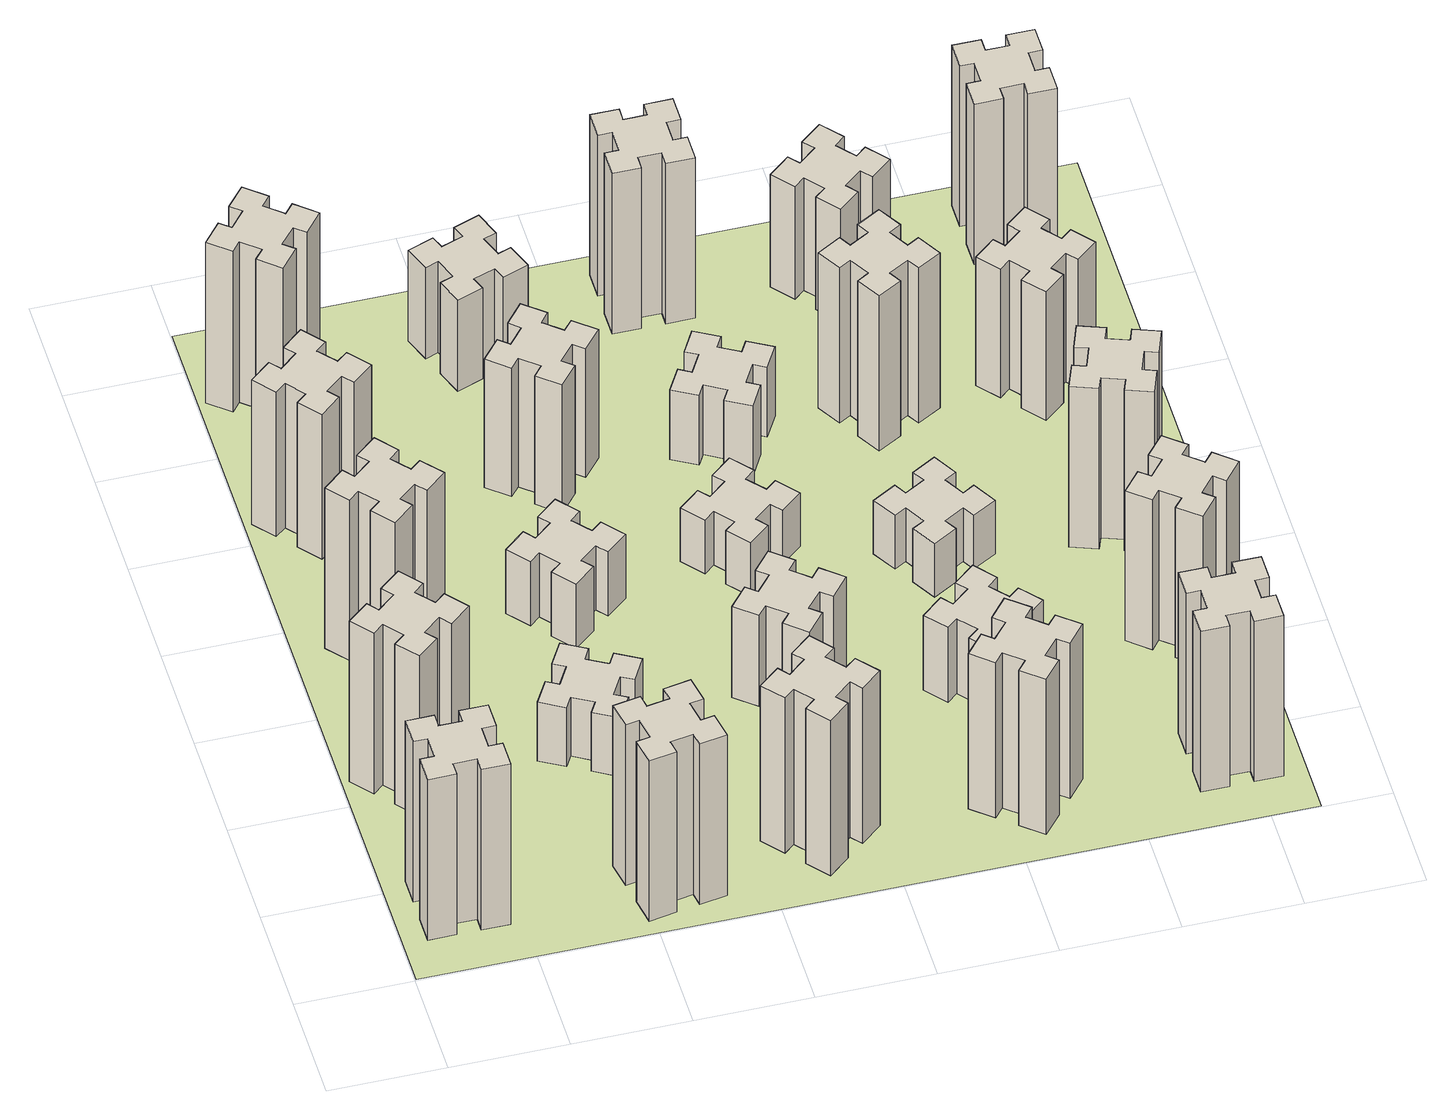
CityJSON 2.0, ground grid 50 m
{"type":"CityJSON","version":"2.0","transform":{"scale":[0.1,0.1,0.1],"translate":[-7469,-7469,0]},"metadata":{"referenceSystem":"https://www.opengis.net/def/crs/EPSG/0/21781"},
"CityObjects":{
"building1":{"type":"Building","attributes":{"class":"1000","function":"1000","usage":"1000","yearOfConstruction":2016,"roofType":"1000","measuredHeight":90,"storeysAboveGround":30,"storeysBelowGround":0},"geometry":[{"type":"Solid","lod":"1","boundaries":[[[[0,1,2,3,4,5,6,7,8,9,10,11,12,13,14,15,16,17,18,19]],[[17,16,20,21]],[[16,15,22,20]],[[15,14,23,22]],[[14,13,24,23]],[[13,12,25,24]],[[12,11,26,25]],[[11,10,27,26]],[[10,9,28,27]],[[9,8,29,28]],[[8,7,30,29]],[[7,6,31,30]],[[6,5,32,31]],[[5,4,33,32]],[[4,3,34,33]],[[3,2,35,34]],[[2,1,36,35]],[[1,0,37,36]],[[0,19,38,37]],[[19,18,39,38]],[[18,17,21,39]],[[24,25,26,27,28,29,30,31,32,33,34,35,36,37,38,39,21,20,22,23]]]]}]},
"building2":{"type":"Building","attributes":{"class":"1000","function":"1000","usage":"1000","yearOfConstruction":2016,"roofType":"1000","measuredHeight":90,"storeysAboveGround":30,"storeysBelowGround":0},"geometry":[{"type":"Solid","lod":"1","boundaries":[[[[40,41,42,43,44,45,46,47,48,49,50,51,52,53,54,55,56,57,58,59]],[[57,56,60,61]],[[56,55,62,60]],[[55,54,63,62]],[[54,53,64,63]],[[53,52,65,64]],[[52,51,66,65]],[[51,50,67,66]],[[50,49,68,67]],[[49,48,69,68]],[[48,47,70,69]],[[47,46,71,70]],[[46,45,72,71]],[[45,44,73,72]],[[44,43,74,73]],[[43,42,75,74]],[[42,41,76,75]],[[41,40,77,76]],[[40,59,78,77]],[[59,58,79,78]],[[58,57,61,79]],[[64,65,66,67,68,69,70,71,72,73,74,75,76,77,78,79,61,60,62,63]]]]}]},
"building3":{"type":"Building","attributes":{"class":"1000","function":"1000","usage":"1000","yearOfConstruction":2016,"roofType":"1000","measuredHeight":90,"storeysAboveGround":30,"storeysBelowGround":0},"geometry":[{"type":"Solid","lod":"1","boundaries":[[[[80,81,82,83,84,85,86,87,88,89,90,91,92,93,94,95,96,97,98,99]],[[97,96,100,101]],[[96,95,102,100]],[[95,94,103,102]],[[94,93,104,103]],[[93,92,105,104]],[[92,91,106,105]],[[91,90,107,106]],[[90,89,108,107]],[[89,88,109,108]],[[88,87,110,109]],[[87,86,111,110]],[[86,85,112,111]],[[85,84,113,112]],[[84,83,114,113]],[[83,82,115,114]],[[82,81,116,115]],[[81,80,117,116]],[[80,99,118,117]],[[99,98,119,118]],[[98,97,101,119]],[[104,105,106,107,108,109,110,111,112,113,114,115,116,117,118,119,101,100,102,103]]]]}]},
"building4":{"type":"Building","attributes":{"class":"1000","function":"1000","usage":"1000","yearOfConstruction":2016,"roofType":"1000","measuredHeight":81,"storeysAboveGround":30,"storeysBelowGround":0},"geometry":[{"type":"Solid","lod":"1","boundaries":[[[[120,121,122,123,124,125,126,127,128,129,130,131,132,133,134,135,136,137,138,139]],[[137,136,140,141]],[[136,135,142,140]],[[135,134,143,142]],[[134,133,144,143]],[[133,132,145,144]],[[132,131,146,145]],[[131,130,147,146]],[[130,129,148,147]],[[129,128,149,148]],[[128,127,150,149]],[[127,126,151,150]],[[126,125,152,151]],[[125,124,153,152]],[[124,123,154,153]],[[123,122,155,154]],[[122,121,156,155]],[[121,120,157,156]],[[120,139,158,157]],[[139,138,159,158]],[[138,137,141,159]],[[144,145,146,147,148,149,150,151,152,153,154,155,156,157,158,159,141,140,142,143]]]]}]},
"building5":{"type":"Building","attributes":{"class":"1000","function":"1000","usage":"1000","yearOfConstruction":2016,"roofType":"1000","measuredHeight":90,"storeysAboveGround":30,"storeysBelowGround":0},"geometry":[{"type":"Solid","lod":"1","boundaries":[[[[160,161,162,163,164,165,166,167,168,169,170,171,172,173,174,175,176,177,178,179]],[[177,176,180,181]],[[176,175,182,180]],[[175,174,183,182]],[[174,173,184,183]],[[173,172,185,184]],[[172,171,186,185]],[[171,170,187,186]],[[170,169,188,187]],[[169,168,189,188]],[[168,167,190,189]],[[167,166,191,190]],[[166,165,192,191]],[[165,164,193,192]],[[164,163,194,193]],[[163,162,195,194]],[[162,161,196,195]],[[161,160,197,196]],[[160,179,198,197]],[[179,178,199,198]],[[178,177,181,199]],[[184,185,186,187,188,189,190,191,192,193,194,195,196,197,198,199,181,180,182,183]]]]}]},
"building6":{"type":"Building","attributes":{"class":"1000","function":"1000","usage":"1000","yearOfConstruction":2016,"roofType":"1000","measuredHeight":90,"storeysAboveGround":30,"storeysBelowGround":0},"geometry":[{"type":"Solid","lod":"1","boundaries":[[[[200,201,202,203,204,205,206,207,208,209,210,211,212,213,214,215,216,217,218,219]],[[217,216,220,221]],[[216,215,222,220]],[[215,214,223,222]],[[214,213,224,223]],[[213,212,225,224]],[[212,211,226,225]],[[211,210,227,226]],[[210,209,228,227]],[[209,208,229,228]],[[208,207,230,229]],[[207,206,231,230]],[[206,205,232,231]],[[205,204,233,232]],[[204,203,234,233]],[[203,202,235,234]],[[202,201,236,235]],[[201,200,237,236]],[[200,219,238,237]],[[219,218,239,238]],[[218,217,221,239]],[[224,225,226,227,228,229,230,231,232,233,234,235,236,237,238,239,221,220,222,223]]]]}]},
"building7":{"type":"Building","attributes":{"class":"1000","function":"1000","usage":"1000","yearOfConstruction":2016,"roofType":"1000","measuredHeight":33,"storeysAboveGround":30,"storeysBelowGround":0},"geometry":[{"type":"Solid","lod":"1","boundaries":[[[[240,241,242,243,244,245,246,247,248,249,250,251,252,253,254,255,256,257,258,259]],[[257,256,260,261]],[[256,255,262,260]],[[255,254,263,262]],[[254,253,264,263]],[[253,252,265,264]],[[252,251,266,265]],[[251,250,267,266]],[[250,249,268,267]],[[249,248,269,268]],[[248,247,270,269]],[[247,246,271,270]],[[246,245,272,271]],[[245,244,273,272]],[[244,243,274,273]],[[243,242,275,274]],[[242,241,276,275]],[[241,240,277,276]],[[240,259,278,277]],[[259,258,279,278]],[[258,257,261,279]],[[264,265,266,267,268,269,270,271,272,273,274,275,276,277,278,279,261,260,262,263]]]]}]},
"building8":{"type":"Building","attributes":{"class":"1000","function":"1000","usage":"1000","yearOfConstruction":2016,"roofType":"1000","measuredHeight":36,"storeysAboveGround":30,"storeysBelowGround":0},"geometry":[{"type":"Solid","lod":"1","boundaries":[[[[280,281,282,283,284,285,286,287,288,289,290,291,292,293,294,295,296,297,298,299]],[[297,296,300,301]],[[296,295,302,300]],[[295,294,303,302]],[[294,293,304,303]],[[293,292,305,304]],[[292,291,306,305]],[[291,290,307,306]],[[290,289,308,307]],[[289,288,309,308]],[[288,287,310,309]],[[287,286,311,310]],[[286,285,312,311]],[[285,284,313,312]],[[284,283,314,313]],[[283,282,315,314]],[[282,281,316,315]],[[281,280,317,316]],[[280,299,318,317]],[[299,298,319,318]],[[298,297,301,319]],[[304,305,306,307,308,309,310,311,312,313,314,315,316,317,318,319,301,300,302,303]]]]}]},
"building9":{"type":"Building","attributes":{"class":"1000","function":"1000","usage":"1000","yearOfConstruction":2016,"roofType":"1000","measuredHeight":87,"storeysAboveGround":30,"storeysBelowGround":0},"geometry":[{"type":"Solid","lod":"1","boundaries":[[[[320,321,322,323,324,325,326,327,328,329,330,331,332,333,334,335,336,337,338,339]],[[337,336,340,341]],[[336,335,342,340]],[[335,334,343,342]],[[334,333,344,343]],[[333,332,345,344]],[[332,331,346,345]],[[331,330,347,346]],[[330,329,348,347]],[[329,328,349,348]],[[328,327,350,349]],[[327,326,351,350]],[[326,325,352,351]],[[325,324,353,352]],[[324,323,354,353]],[[323,322,355,354]],[[322,321,356,355]],[[321,320,357,356]],[[320,339,358,357]],[[339,338,359,358]],[[338,337,341,359]],[[344,345,346,347,348,349,350,351,352,353,354,355,356,357,358,359,341,340,342,343]]]]}]},
"building10":{"type":"Building","attributes":{"class":"1000","function":"1000","usage":"1000","yearOfConstruction":2016,"roofType":"1000","measuredHeight":72,"storeysAboveGround":30,"storeysBelowGround":0},"geometry":[{"type":"Solid","lod":"1","boundaries":[[[[360,361,362,363,364,365,366,367,368,369,370,371,372,373,374,375,376,377,378,379]],[[377,376,380,381]],[[376,375,382,380]],[[375,374,383,382]],[[374,373,384,383]],[[373,372,385,384]],[[372,371,386,385]],[[371,370,387,386]],[[370,369,388,387]],[[369,368,389,388]],[[368,367,390,389]],[[367,366,391,390]],[[366,365,392,391]],[[365,364,393,392]],[[364,363,394,393]],[[363,362,395,394]],[[362,361,396,395]],[[361,360,397,396]],[[360,379,398,397]],[[379,378,399,398]],[[378,377,381,399]],[[384,385,386,387,388,389,390,391,392,393,394,395,396,397,398,399,381,380,382,383]]]]}]},
"building11":{"type":"Building","attributes":{"class":"1000","function":"1000","usage":"1000","yearOfConstruction":2016,"roofType":"1000","measuredHeight":51,"storeysAboveGround":30,"storeysBelowGround":0},"geometry":[{"type":"Solid","lod":"1","boundaries":[[[[400,401,402,403,404,405,406,407,408,409,410,411,412,413,414,415,416,417,418,419]],[[417,416,420,421]],[[416,415,422,420]],[[415,414,423,422]],[[414,413,424,423]],[[413,412,425,424]],[[412,411,426,425]],[[411,410,427,426]],[[410,409,428,427]],[[409,408,429,428]],[[408,407,430,429]],[[407,406,431,430]],[[406,405,432,431]],[[405,404,433,432]],[[404,403,434,433]],[[403,402,435,434]],[[402,401,436,435]],[[401,400,437,436]],[[400,419,438,437]],[[419,418,439,438]],[[418,417,421,439]],[[424,425,426,427,428,429,430,431,432,433,434,435,436,437,438,439,421,420,422,423]]]]}]},
"building12":{"type":"Building","attributes":{"class":"1000","function":"1000","usage":"1000","yearOfConstruction":2016,"roofType":"1000","measuredHeight":51,"storeysAboveGround":30,"storeysBelowGround":0},"geometry":[{"type":"Solid","lod":"1","boundaries":[[[[440,441,442,443,444,445,446,447,448,449,450,451,452,453,454,455,456,457,458,459]],[[457,456,460,461]],[[456,455,462,460]],[[455,454,463,462]],[[454,453,464,463]],[[453,452,465,464]],[[452,451,466,465]],[[451,450,467,466]],[[450,449,468,467]],[[449,448,469,468]],[[448,447,470,469]],[[447,446,471,470]],[[446,445,472,471]],[[445,444,473,472]],[[444,443,474,473]],[[443,442,475,474]],[[442,441,476,475]],[[441,440,477,476]],[[440,459,478,477]],[[459,458,479,478]],[[458,457,461,479]],[[464,465,466,467,468,469,470,471,472,473,474,475,476,477,478,479,461,460,462,463]]]]}]},
"building13":{"type":"Building","attributes":{"class":"1000","function":"1000","usage":"1000","yearOfConstruction":2016,"roofType":"1000","measuredHeight":30,"storeysAboveGround":30,"storeysBelowGround":0},"geometry":[{"type":"Solid","lod":"1","boundaries":[[[[480,481,482,483,484,485,486,487,488,489,490,491,492,493,494,495,496,497,498,499]],[[497,496,500,501]],[[496,495,502,500]],[[495,494,503,502]],[[494,493,504,503]],[[493,492,505,504]],[[492,491,506,505]],[[491,490,507,506]],[[490,489,508,507]],[[489,488,509,508]],[[488,487,510,509]],[[487,486,511,510]],[[486,485,512,511]],[[485,484,513,512]],[[484,483,514,513]],[[483,482,515,514]],[[482,481,516,515]],[[481,480,517,516]],[[480,499,518,517]],[[499,498,519,518]],[[498,497,501,519]],[[504,505,506,507,508,509,510,511,512,513,514,515,516,517,518,519,501,500,502,503]]]]}]},
"building14":{"type":"Building","attributes":{"class":"1000","function":"1000","usage":"1000","yearOfConstruction":2016,"roofType":"1000","measuredHeight":87,"storeysAboveGround":30,"storeysBelowGround":0},"geometry":[{"type":"Solid","lod":"1","boundaries":[[[[520,521,522,523,524,525,526,527,528,529,530,531,532,533,534,535,536,537,538,539]],[[537,536,540,541]],[[536,535,542,540]],[[535,534,543,542]],[[534,533,544,543]],[[533,532,545,544]],[[532,531,546,545]],[[531,530,547,546]],[[530,529,548,547]],[[529,528,549,548]],[[528,527,550,549]],[[527,526,551,550]],[[526,525,552,551]],[[525,524,553,552]],[[524,523,554,553]],[[523,522,555,554]],[[522,521,556,555]],[[521,520,557,556]],[[520,539,558,557]],[[539,538,559,558]],[[538,537,541,559]],[[544,545,546,547,548,549,550,551,552,553,554,555,556,557,558,559,541,540,542,543]]]]}]},
"building15":{"type":"Building","attributes":{"class":"1000","function":"1000","usage":"1000","yearOfConstruction":2016,"roofType":"1000","measuredHeight":39,"storeysAboveGround":30,"storeysBelowGround":0},"geometry":[{"type":"Solid","lod":"1","boundaries":[[[[560,561,562,563,564,565,566,567,568,569,570,571,572,573,574,575,576,577,578,579]],[[577,576,580,581]],[[576,575,582,580]],[[575,574,583,582]],[[574,573,584,583]],[[573,572,585,584]],[[572,571,586,585]],[[571,570,587,586]],[[570,569,588,587]],[[569,568,589,588]],[[568,567,590,589]],[[567,566,591,590]],[[566,565,592,591]],[[565,564,593,592]],[[564,563,594,593]],[[563,562,595,594]],[[562,561,596,595]],[[561,560,597,596]],[[560,579,598,597]],[[579,578,599,598]],[[578,577,581,599]],[[584,585,586,587,588,589,590,591,592,593,594,595,596,597,598,599,581,580,582,583]]]]}]},
"building16":{"type":"Building","attributes":{"class":"1000","function":"1000","usage":"1000","yearOfConstruction":2016,"roofType":"1000","measuredHeight":90,"storeysAboveGround":30,"storeysBelowGround":0},"geometry":[{"type":"Solid","lod":"1","boundaries":[[[[600,601,602,603,604,605,606,607,608,609,610,611,612,613,614,615,616,617,618,619]],[[617,616,620,621]],[[616,615,622,620]],[[615,614,623,622]],[[614,613,624,623]],[[613,612,625,624]],[[612,611,626,625]],[[611,610,627,626]],[[610,609,628,627]],[[609,608,629,628]],[[608,607,630,629]],[[607,606,631,630]],[[606,605,632,631]],[[605,604,633,632]],[[604,603,634,633]],[[603,602,635,634]],[[602,601,636,635]],[[601,600,637,636]],[[600,619,638,637]],[[619,618,639,638]],[[618,617,621,639]],[[624,625,626,627,628,629,630,631,632,633,634,635,636,637,638,639,621,620,622,623]]]]}]},
"building17":{"type":"Building","attributes":{"class":"1000","function":"1000","usage":"1000","yearOfConstruction":2016,"roofType":"1000","measuredHeight":42,"storeysAboveGround":30,"storeysBelowGround":0},"geometry":[{"type":"Solid","lod":"1","boundaries":[[[[640,641,642,643,644,645,646,647,648,649,650,651,652,653,654,655,656,657,658,659]],[[657,656,660,661]],[[656,655,662,660]],[[655,654,663,662]],[[654,653,664,663]],[[653,652,665,664]],[[652,651,666,665]],[[651,650,667,666]],[[650,649,668,667]],[[649,648,669,668]],[[648,647,670,669]],[[647,646,671,670]],[[646,645,672,671]],[[645,644,673,672]],[[644,643,674,673]],[[643,642,675,674]],[[642,641,676,675]],[[641,640,677,676]],[[640,659,678,677]],[[659,658,679,678]],[[658,657,661,679]],[[664,665,666,667,668,669,670,671,672,673,674,675,676,677,678,679,661,660,662,663]]]]}]},
"building18":{"type":"Building","attributes":{"class":"1000","function":"1000","usage":"1000","yearOfConstruction":2016,"roofType":"1000","measuredHeight":30,"storeysAboveGround":30,"storeysBelowGround":0},"geometry":[{"type":"Solid","lod":"1","boundaries":[[[[680,681,682,683,684,685,686,687,688,689,690,691,692,693,694,695,696,697,698,699]],[[697,696,700,701]],[[696,695,702,700]],[[695,694,703,702]],[[694,693,704,703]],[[693,692,705,704]],[[692,691,706,705]],[[691,690,707,706]],[[690,689,708,707]],[[689,688,709,708]],[[688,687,710,709]],[[687,686,711,710]],[[686,685,712,711]],[[685,684,713,712]],[[684,683,714,713]],[[683,682,715,714]],[[682,681,716,715]],[[681,680,717,716]],[[680,699,718,717]],[[699,698,719,718]],[[698,697,701,719]],[[704,705,706,707,708,709,710,711,712,713,714,715,716,717,718,719,701,700,702,703]]]]}]},
"building19":{"type":"Building","attributes":{"class":"1000","function":"1000","usage":"1000","yearOfConstruction":2016,"roofType":"1000","measuredHeight":87,"storeysAboveGround":30,"storeysBelowGround":0},"geometry":[{"type":"Solid","lod":"1","boundaries":[[[[720,721,722,723,724,725,726,727,728,729,730,731,732,733,734,735,736,737,738,739]],[[737,736,740,741]],[[736,735,742,740]],[[735,734,743,742]],[[734,733,744,743]],[[733,732,745,744]],[[732,731,746,745]],[[731,730,747,746]],[[730,729,748,747]],[[729,728,749,748]],[[728,727,750,749]],[[727,726,751,750]],[[726,725,752,751]],[[725,724,753,752]],[[724,723,754,753]],[[723,722,755,754]],[[722,721,756,755]],[[721,720,757,756]],[[720,739,758,757]],[[739,738,759,758]],[[738,737,741,759]],[[744,745,746,747,748,749,750,751,752,753,754,755,756,757,758,759,741,740,742,743]]]]}]},
"building20":{"type":"Building","attributes":{"class":"1000","function":"1000","usage":"1000","yearOfConstruction":2016,"roofType":"1000","measuredHeight":90,"storeysAboveGround":30,"storeysBelowGround":0},"geometry":[{"type":"Solid","lod":"1","boundaries":[[[[760,761,762,763,764,765,766,767,768,769,770,771,772,773,774,775,776,777,778,779]],[[777,776,780,781]],[[776,775,782,780]],[[775,774,783,782]],[[774,773,784,783]],[[773,772,785,784]],[[772,771,786,785]],[[771,770,787,786]],[[770,769,788,787]],[[769,768,789,788]],[[768,767,790,789]],[[767,766,791,790]],[[766,765,792,791]],[[765,764,793,792]],[[764,763,794,793]],[[763,762,795,794]],[[762,761,796,795]],[[761,760,797,796]],[[760,779,798,797]],[[779,778,799,798]],[[778,777,781,799]],[[784,785,786,787,788,789,790,791,792,793,794,795,796,797,798,799,781,780,782,783]]]]}]},
"building21":{"type":"Building","attributes":{"class":"1000","function":"1000","usage":"1000","yearOfConstruction":2016,"roofType":"1000","measuredHeight":63,"storeysAboveGround":30,"storeysBelowGround":0},"geometry":[{"type":"Solid","lod":"1","boundaries":[[[[800,801,802,803,804,805,806,807,808,809,810,811,812,813,814,815,816,817,818,819]],[[817,816,820,821]],[[816,815,822,820]],[[815,814,823,822]],[[814,813,824,823]],[[813,812,825,824]],[[812,811,826,825]],[[811,810,827,826]],[[810,809,828,827]],[[809,808,829,828]],[[808,807,830,829]],[[807,806,831,830]],[[806,805,832,831]],[[805,804,833,832]],[[804,803,834,833]],[[803,802,835,834]],[[802,801,836,835]],[[801,800,837,836]],[[800,819,838,837]],[[819,818,839,838]],[[818,817,821,839]],[[824,825,826,827,828,829,830,831,832,833,834,835,836,837,838,839,821,820,822,823]]]]}]},
"building22":{"type":"Building","attributes":{"class":"1000","function":"1000","usage":"1000","yearOfConstruction":2016,"roofType":"1000","measuredHeight":84,"storeysAboveGround":30,"storeysBelowGround":0},"geometry":[{"type":"Solid","lod":"1","boundaries":[[[[840,841,842,843,844,845,846,847,848,849,850,851,852,853,854,855,856,857,858,859]],[[857,856,860,861]],[[856,855,862,860]],[[855,854,863,862]],[[854,853,864,863]],[[853,852,865,864]],[[852,851,866,865]],[[851,850,867,866]],[[850,849,868,867]],[[849,848,869,868]],[[848,847,870,869]],[[847,846,871,870]],[[846,845,872,871]],[[845,844,873,872]],[[844,843,874,873]],[[843,842,875,874]],[[842,841,876,875]],[[841,840,877,876]],[[840,859,878,877]],[[859,858,879,878]],[[858,857,861,879]],[[864,865,866,867,868,869,870,871,872,873,874,875,876,877,878,879,861,860,862,863]]]]}]},
"building23":{"type":"Building","attributes":{"class":"1000","function":"1000","usage":"1000","yearOfConstruction":2016,"roofType":"1000","measuredHeight":90,"storeysAboveGround":30,"storeysBelowGround":0},"geometry":[{"type":"Solid","lod":"1","boundaries":[[[[880,881,882,883,884,885,886,887,888,889,890,891,892,893,894,895,896,897,898,899]],[[897,896,900,901]],[[896,895,902,900]],[[895,894,903,902]],[[894,893,904,903]],[[893,892,905,904]],[[892,891,906,905]],[[891,890,907,906]],[[890,889,908,907]],[[889,888,909,908]],[[888,887,910,909]],[[887,886,911,910]],[[886,885,912,911]],[[885,884,913,912]],[[884,883,914,913]],[[883,882,915,914]],[[882,881,916,915]],[[881,880,917,916]],[[880,899,918,917]],[[899,898,919,918]],[[898,897,901,919]],[[904,905,906,907,908,909,910,911,912,913,914,915,916,917,918,919,901,900,902,903]]]]}]},
"building24":{"type":"Building","attributes":{"class":"1000","function":"1000","usage":"1000","yearOfConstruction":2016,"roofType":"1000","measuredHeight":72,"storeysAboveGround":30,"storeysBelowGround":0},"geometry":[{"type":"Solid","lod":"1","boundaries":[[[[920,921,922,923,924,925,926,927,928,929,930,931,932,933,934,935,936,937,938,939]],[[937,936,940,941]],[[936,935,942,940]],[[935,934,943,942]],[[934,933,944,943]],[[933,932,945,944]],[[932,931,946,945]],[[931,930,947,946]],[[930,929,948,947]],[[929,928,949,948]],[[928,927,950,949]],[[927,926,951,950]],[[926,925,952,951]],[[925,924,953,952]],[[924,923,954,953]],[[923,922,955,954]],[[922,921,956,955]],[[921,920,957,956]],[[920,939,958,957]],[[939,938,959,958]],[[938,937,941,959]],[[944,945,946,947,948,949,950,951,952,953,954,955,956,957,958,959,941,940,942,943]]]]}]},
"building25":{"type":"Building","attributes":{"class":"1000","function":"1000","usage":"1000","yearOfConstruction":2016,"roofType":"1000","measuredHeight":90,"storeysAboveGround":30,"storeysBelowGround":0},"geometry":[{"type":"Solid","lod":"1","boundaries":[[[[960,961,962,963,964,965,966,967,968,969,970,971,972,973,974,975,976,977,978,979]],[[977,976,980,981]],[[976,975,982,980]],[[975,974,983,982]],[[974,973,984,983]],[[973,972,985,984]],[[972,971,986,985]],[[971,970,987,986]],[[970,969,988,987]],[[969,968,989,988]],[[968,967,990,989]],[[967,966,991,990]],[[966,965,992,991]],[[965,964,993,992]],[[964,963,994,993]],[[963,962,995,994]],[[962,961,996,995]],[[961,960,997,996]],[[960,979,998,997]],[[979,978,999,998]],[[978,977,981,999]],[[984,985,986,987,988,989,990,991,992,993,994,995,996,997,998,999,981,980,982,983]]]]}]},
"landuse1":{"type":"LandUse","attributes":{"name":"plot1","function":"1010"},"geometry":[{"type":"MultiSurface","lod":"1","boundaries":[[[1000,1001,1002,1003]]]}]}
},
"vertices":[
[165,425,0],[165,325,0],[105,325,0],[105,205,0],[225,205,0],[225,265,0],[325,265,0],[325,205,0],[445,205,0],[445,325,0],[385,325,0],[385,425,0],[445,425,0],[445,545,0],[325,545,0],[325,485,0],[225,485,0],[225,545,0],[105,545,0],[105,425,0],[225,485,900],[225,545,900],[325,485,900],[325,545,900],[445,545,900],[445,425,900],[385,425,900],[385,325,900],[445,325,900],[445,205,900],[325,205,900],[325,265,900],[225,265,900],[225,205,900],[105,205,900],[105,325,900],[165,325,900],[165,425,900],[105,425,900],[105,545,900],
[392,1148,0],[327,1224,0],[373,1263,0],[296,1355,0],[204,1278,0],[243,1232,0],[166,1167,0],[128,1213,0],[36,1136,0],[113,1044,0],[159,1083,0],[223,1006,0],[177,968,0],[254,876,0],[346,953,0],[308,999,0],[384,1063,0],[423,1017,0],[515,1094,0],[438,1186,0],[384,1063,900],[423,1017,900],[308,999,900],[346,953,900],[254,876,900],[177,968,900],[223,1006,900],[159,1083,900],[113,1044,900],[36,1136,900],[128,1213,900],[166,1167,900],[243,1232,900],[204,1278,900],[296,1355,900],[373,1263,900],[327,1224,900],[392,1148,900],[438,1186,900],[515,1094,900],
[492,1888,0],[427,1964,0],[473,2003,0],[396,2095,0],[304,2018,0],[343,1972,0],[266,1907,0],[228,1953,0],[136,1876,0],[213,1784,0],[259,1823,0],[323,1746,0],[277,1708,0],[354,1616,0],[446,1693,0],[408,1739,0],[484,1803,0],[523,1757,0],[615,1834,0],[538,1926,0],[484,1803,900],[523,1757,900],[408,1739,900],[446,1693,900],[354,1616,900],[277,1708,900],[323,1746,900],[259,1823,900],[213,1784,900],[136,1876,900],[228,1953,900],[266,1907,900],[343,1972,900],[304,2018,900],[396,2095,900],[473,2003,900],[427,1964,900],[492,1888,900],[538,1926,900],[615,1834,900],
[243,2712,0],[166,2647,0],[128,2693,0],[36,2616,0],[113,2524,0],[159,2563,0],[223,2486,0],[177,2448,0],[254,2356,0],[346,2433,0],[308,2479,0],[384,2543,0],[423,2497,0],[515,2574,0],[438,2666,0],[392,2628,0],[327,2704,0],[373,2743,0],[296,2835,0],[204,2758,0],[327,2704,810],[373,2743,810],[392,2628,810],[438,2666,810],[515,2574,810],[423,2497,810],[384,2543,810],[308,2479,810],[346,2433,810],[254,2356,810],[177,2448,810],[223,2486,810],[159,2563,810],[113,2524,810],[36,2616,810],[128,2693,810],[166,2647,810],[243,2712,810],[204,2758,810],[296,2835,810],
[1085,158,0],[1184,176,0],[1194,117,0],[1312,137,0],[1291,256,0],[1232,245,0],[1215,344,0],[1274,354,0],[1253,472,0],[1135,451,0],[1145,392,0],[1047,375,0],[1037,434,0],[918,413,0],[939,295,0],[998,305,0],[1016,207,0],[957,197,0],[977,78,0],[1096,99,0],[1016,207,900],[957,197,900],[998,305,900],[939,295,900],[918,413,900],[1037,434,900],[1047,375,900],[1145,392,900],[1135,451,900],[1253,472,900],[1274,354,900],[1215,344,900],[1232,245,900],[1291,256,900],[1312,137,900],[1194,117,900],[1184,176,900],[1085,158,900],[1096,99,900],[977,78,900],
[384,3387,0],[308,3452,0],[346,3498,0],[254,3575,0],[177,3483,0],[223,3444,0],[159,3368,0],[113,3406,0],[36,3314,0],[128,3237,0],[166,3283,0],[243,3219,0],[204,3173,0],[296,3096,0],[373,3188,0],[327,3226,0],[392,3303,0],[438,3264,0],[515,3356,0],[423,3433,0],[392,3303,900],[438,3264,900],[327,3226,900],[373,3188,900],[296,3096,900],[204,3173,900],[243,3219,900],[166,3283,900],[128,3237,900],[36,3314,900],[113,3406,900],[159,3368,900],[223,3444,900],[177,3483,900],[254,3575,900],[346,3498,900],[308,3452,900],[384,3387,900],[423,3433,900],[515,3356,900],
[1086,1017,0],[1136,1104,0],[1188,1074,0],[1248,1178,0],[1144,1238,0],[1114,1186,0],[1027,1236,0],[1057,1288,0],[953,1348,0],[893,1244,0],[945,1214,0],[895,1127,0],[843,1157,0],[783,1053,0],[887,993,0],[917,1045,0],[1004,995,0],[974,943,0],[1078,883,0],[1138,987,0],[1004,995,330],[974,943,330],[917,1045,330],[887,993,330],[783,1053,330],[843,1157,330],[895,1127,330],[945,1214,330],[893,1244,330],[953,1348,330],[1057,1288,330],[1027,1236,330],[1114,1186,330],[1144,1238,330],[1248,1178,330],[1188,1074,330],[1136,1104,330],[1086,1017,330],[1138,987,330],[1078,883,330],
[1083,1972,0],[1006,1907,0],[968,1953,0],[876,1876,0],[953,1784,0],[999,1823,0],[1063,1746,0],[1017,1708,0],[1094,1616,0],[1186,1693,0],[1148,1739,0],[1224,1803,0],[1263,1757,0],[1355,1834,0],[1278,1926,0],[1232,1888,0],[1167,1964,0],[1213,2003,0],[1136,2095,0],[1044,2018,0],[1167,1964,360],[1213,2003,360],[1232,1888,360],[1278,1926,360],[1355,1834,360],[1263,1757,360],[1224,1803,360],[1148,1739,360],[1186,1693,360],[1094,1616,360],[1017,1708,360],[1063,1746,360],[999,1823,360],[953,1784,360],[876,1876,360],[968,1953,360],[1006,1907,360],[1083,1972,360],[1044,2018,360],[1136,2095,360],
[1639,343,0],[1703,266,0],[1657,228,0],[1734,136,0],[1826,213,0],[1788,259,0],[1864,323,0],[1903,277,0],[1995,354,0],[1918,446,0],[1872,408,0],[1807,484,0],[1853,523,0],[1776,615,0],[1684,538,0],[1723,492,0],[1646,427,0],[1608,473,0],[1516,396,0],[1593,304,0],[1646,427,870],[1608,473,870],[1723,492,870],[1684,538,870],[1776,615,870],[1853,523,870],[1807,484,870],[1872,408,870],[1918,446,870],[1995,354,870],[1903,277,870],[1864,323,870],[1788,259,870],[1826,213,870],[1734,136,870],[1657,228,870],[1703,266,870],[1639,343,870],[1593,304,870],[1516,396,870],
[1267,2486,0],[1332,2563,0],[1378,2524,0],[1455,2616,0],[1363,2693,0],[1324,2647,0],[1248,2712,0],[1286,2758,0],[1194,2835,0],[1117,2743,0],[1163,2704,0],[1099,2628,0],[1053,2666,0],[976,2574,0],[1068,2497,0],[1106,2543,0],[1183,2479,0],[1144,2433,0],[1236,2356,0],[1313,2448,0],[1183,2479,720],[1144,2433,720],[1106,2543,720],[1068,2497,720],[976,2574,720],[1053,2666,720],[1099,2628,720],[1163,2704,720],[1117,2743,720],[1194,2835,720],[1286,2758,720],[1248,2712,720],[1324,2647,720],[1363,2693,720],[1455,2616,720],[1378,2524,720],[1332,2563,720],[1267,2486,720],[1313,2448,720],[1236,2356,720],
[1125,3456,0],[1031,3422,0],[1010,3478,0],[897,3437,0],[939,3324,0],[995,3345,0],[1029,3251,0],[973,3230,0],[1014,3117,0],[1127,3159,0],[1106,3215,0],[1200,3249,0],[1220,3193,0],[1333,3234,0],[1292,3347,0],[1236,3326,0],[1202,3420,0],[1258,3440,0],[1217,3553,0],[1104,3512,0],[1202,3420,510],[1258,3440,510],[1236,3326,510],[1292,3347,510],[1333,3234,510],[1220,3193,510],[1200,3249,510],[1106,3215,510],[1127,3159,510],[1014,3117,510],[973,3230,510],[1029,3251,510],[995,3345,510],[939,3324,510],[897,3437,510],[1010,3478,510],[1031,3422,510],[1125,3456,510],[1104,3512,510],[1217,3553,510],
[1803,1324,0],[1739,1248,0],[1693,1286,0],[1616,1194,0],[1708,1117,0],[1746,1163,0],[1823,1099,0],[1784,1053,0],[1876,976,0],[1953,1068,0],[1907,1106,0],[1972,1183,0],[2018,1144,0],[2095,1236,0],[2003,1313,0],[1964,1267,0],[1888,1332,0],[1926,1378,0],[1834,1455,0],[1757,1363,0],[1888,1332,510],[1926,1378,510],[1964,1267,510],[2003,1313,510],[2095,1236,510],[2018,1144,510],[1972,1183,510],[1907,1106,510],[1953,1068,510],[1876,976,510],[1784,1053,510],[1823,1099,510],[1746,1163,510],[1708,1117,510],[1616,1194,510],[1693,1286,510],[1739,1248,510],[1803,1324,510],[1757,1363,510],[1834,1455,510],
[1972,1988,0],[1907,2064,0],[1953,2103,0],[1876,2195,0],[1784,2118,0],[1823,2072,0],[1746,2007,0],[1708,2053,0],[1616,1976,0],[1693,1884,0],[1739,1923,0],[1803,1846,0],[1757,1808,0],[1834,1716,0],[1926,1793,0],[1888,1839,0],[1964,1903,0],[2003,1857,0],[2095,1934,0],[2018,2026,0],[1964,1903,300],[2003,1857,300],[1888,1839,300],[1926,1793,300],[1834,1716,300],[1757,1808,300],[1803,1846,300],[1739,1923,300],[1693,1884,300],[1616,1976,300],[1708,2053,300],[1746,2007,300],[1823,2072,300],[1784,2118,300],[1876,2195,300],[1953,2103,300],[1907,2064,300],[1972,1988,300],[2018,2026,300],[2095,1934,300],
[2486,323,0],[2563,259,0],[2524,213,0],[2616,136,0],[2693,228,0],[2647,266,0],[2712,343,0],[2758,304,0],[2835,396,0],[2743,473,0],[2704,427,0],[2628,492,0],[2666,538,0],[2574,615,0],[2497,523,0],[2543,484,0],[2479,408,0],[2433,446,0],[2356,354,0],[2448,277,0],[2479,408,870],[2433,446,870],[2543,484,870],[2497,523,870],[2574,615,870],[2666,538,870],[2628,492,870],[2704,427,870],[2743,473,870],[2835,396,870],[2758,304,870],[2712,343,870],[2647,266,870],[2693,228,870],[2616,136,870],[2524,213,870],[2563,259,870],[2486,323,870],[2448,277,870],[2356,354,870],
[2026,2497,0],[2076,2584,0],[2128,2554,0],[2188,2658,0],[2084,2718,0],[2054,2666,0],[1967,2716,0],[1997,2768,0],[1893,2828,0],[1833,2724,0],[1885,2694,0],[1835,2607,0],[1783,2637,0],[1723,2533,0],[1827,2473,0],[1857,2525,0],[1944,2475,0],[1914,2423,0],[2018,2363,0],[2078,2467,0],[1944,2475,390],[1914,2423,390],[1857,2525,390],[1827,2473,390],[1723,2533,390],[1783,2637,390],[1835,2607,390],[1885,2694,390],[1833,2724,390],[1893,2828,390],[1997,2768,390],[1967,2716,390],[2054,2666,390],[2084,2718,390],[2188,2658,390],[2128,2554,390],[2076,2584,390],[2026,2497,390],[2078,2467,390],[2018,2363,390],
[1745,3485,0],[1745,3385,0],[1685,3385,0],[1685,3265,0],[1805,3265,0],[1805,3325,0],[1905,3325,0],[1905,3265,0],[2025,3265,0],[2025,3385,0],[1965,3385,0],[1965,3485,0],[2025,3485,0],[2025,3605,0],[1905,3605,0],[1905,3545,0],[1805,3545,0],[1805,3605,0],[1685,3605,0],[1685,3485,0],[1805,3545,900],[1805,3605,900],[1905,3545,900],[1905,3605,900],[2025,3605,900],[2025,3485,900],[1965,3485,900],[1965,3385,900],[2025,3385,900],[2025,3265,900],[1905,3265,900],[1905,3325,900],[1805,3325,900],[1805,3265,900],[1685,3265,900],[1685,3385,900],[1745,3385,900],[1745,3485,900],[1685,3485,900],[1685,3605,900],
[2563,1132,0],[2486,1067,0],[2448,1113,0],[2356,1036,0],[2433,944,0],[2479,983,0],[2543,906,0],[2497,868,0],[2574,776,0],[2666,853,0],[2628,899,0],[2704,963,0],[2743,917,0],[2835,994,0],[2758,1086,0],[2712,1048,0],[2647,1124,0],[2693,1163,0],[2616,1255,0],[2524,1178,0],[2647,1124,420],[2693,1163,420],[2712,1048,420],[2758,1086,420],[2835,994,420],[2743,917,420],[2704,963,420],[2628,899,420],[2666,853,420],[2574,776,420],[2497,868,420],[2543,906,420],[2479,983,420],[2433,944,420],[2356,1036,420],[2448,1113,420],[2486,1067,420],[2563,1132,420],[2524,1178,420],[2616,1255,420],
[2475,1744,0],[2525,1657,0],[2473,1627,0],[2533,1523,0],[2637,1583,0],[2607,1635,0],[2694,1685,0],[2724,1633,0],[2828,1693,0],[2768,1797,0],[2716,1767,0],[2666,1854,0],[2718,1884,0],[2658,1988,0],[2554,1928,0],[2584,1876,0],[2497,1826,0],[2467,1878,0],[2363,1818,0],[2423,1714,0],[2497,1826,300],[2467,1878,300],[2584,1876,300],[2554,1928,300],[2658,1988,300],[2718,1884,300],[2666,1854,300],[2716,1767,300],[2768,1797,300],[2828,1693,300],[2724,1633,300],[2694,1685,300],[2607,1635,300],[2637,1583,300],[2533,1523,300],[2473,1627,300],[2525,1657,300],[2475,1744,300],[2423,1714,300],[2363,1818,300],
[2607,2475,0],[2694,2525,0],[2724,2473,0],[2828,2533,0],[2768,2637,0],[2716,2607,0],[2666,2694,0],[2718,2724,0],[2658,2828,0],[2554,2768,0],[2584,2716,0],[2497,2666,0],[2467,2718,0],[2363,2658,0],[2423,2554,0],[2475,2584,0],[2525,2497,0],[2473,2467,0],[2533,2363,0],[2637,2423,0],[2525,2497,870],[2473,2467,870],[2475,2584,870],[2423,2554,870],[2363,2658,870],[2467,2718,870],[2497,2666,870],[2584,2716,870],[2554,2768,870],[2658,2828,870],[2718,2724,870],[2666,2694,870],[2716,2607,870],[2768,2637,870],[2828,2533,870],[2724,2473,870],[2694,2525,870],[2607,2475,870],[2637,2423,870],[2533,2363,870],
[3485,485,0],[3385,485,0],[3385,545,0],[3265,545,0],[3265,425,0],[3325,425,0],[3325,325,0],[3265,325,0],[3265,205,0],[3385,205,0],[3385,265,0],[3485,265,0],[3485,205,0],[3605,205,0],[3605,325,0],[3545,325,0],[3545,425,0],[3605,425,0],[3605,545,0],[3485,545,0],[3545,425,900],[3605,425,900],[3545,325,900],[3605,325,900],[3605,205,900],[3485,205,900],[3485,265,900],[3385,265,900],[3385,205,900],[3265,205,900],[3265,325,900],[3325,325,900],[3325,425,900],[3265,425,900],[3265,545,900],[3385,545,900],[3385,485,900],[3485,485,900],[3485,545,900],[3605,545,900],
[2712,3368,0],[2647,3444,0],[2693,3483,0],[2616,3575,0],[2524,3498,0],[2563,3452,0],[2486,3387,0],[2448,3433,0],[2356,3356,0],[2433,3264,0],[2479,3303,0],[2543,3226,0],[2497,3188,0],[2574,3096,0],[2666,3173,0],[2628,3219,0],[2704,3283,0],[2743,3237,0],[2835,3314,0],[2758,3406,0],[2704,3283,630],[2743,3237,630],[2628,3219,630],[2666,3173,630],[2574,3096,630],[2497,3188,630],[2543,3226,630],[2479,3303,630],[2433,3264,630],[2356,3356,630],[2448,3433,630],[2486,3387,630],[2563,3452,630],[2524,3498,630],[2616,3575,630],[2693,3483,630],[2647,3444,630],[2712,3368,630],[2758,3406,630],[2835,3314,630],
[3487,1006,0],[3552,1083,0],[3598,1044,0],[3675,1136,0],[3583,1213,0],[3544,1167,0],[3468,1232,0],[3506,1278,0],[3414,1355,0],[3337,1263,0],[3383,1224,0],[3319,1148,0],[3273,1186,0],[3196,1094,0],[3288,1017,0],[3326,1063,0],[3403,999,0],[3364,953,0],[3456,876,0],[3533,968,0],[3403,999,840],[3364,953,840],[3326,1063,840],[3288,1017,840],[3196,1094,840],[3273,1186,840],[3319,1148,840],[3383,1224,840],[3337,1263,840],[3414,1355,840],[3506,1278,840],[3468,1232,840],[3544,1167,840],[3583,1213,840],[3675,1136,840],[3598,1044,840],[3552,1083,840],[3487,1006,840],[3533,968,840],[3456,876,840],
[3420,1842,0],[3326,1876,0],[3347,1932,0],[3234,1973,0],[3193,1860,0],[3249,1840,0],[3215,1746,0],[3159,1767,0],[3117,1654,0],[3230,1613,0],[3251,1669,0],[3345,1635,0],[3324,1579,0],[3437,1537,0],[3478,1650,0],[3422,1671,0],[3456,1765,0],[3512,1744,0],[3553,1857,0],[3440,1898,0],[3456,1765,900],[3512,1744,900],[3422,1671,900],[3478,1650,900],[3437,1537,900],[3324,1579,900],[3345,1635,900],[3251,1669,900],[3230,1613,900],[3117,1654,900],[3159,1767,900],[3215,1746,900],[3249,1840,900],[3193,1860,900],[3234,1973,900],[3347,1932,900],[3326,1876,900],[3420,1842,900],[3440,1898,900],[3553,1857,900],
[3119,2563,0],[3183,2486,0],[3137,2448,0],[3214,2356,0],[3306,2433,0],[3268,2479,0],[3344,2543,0],[3383,2497,0],[3475,2574,0],[3398,2666,0],[3352,2628,0],[3287,2704,0],[3333,2743,0],[3256,2835,0],[3164,2758,0],[3203,2712,0],[3126,2647,0],[3088,2693,0],[2996,2616,0],[3073,2524,0],[3126,2647,720],[3088,2693,720],[3203,2712,720],[3164,2758,720],[3256,2835,720],[3333,2743,720],[3287,2704,720],[3352,2628,720],[3398,2666,720],[3475,2574,720],[3383,2497,720],[3344,2543,720],[3268,2479,720],[3306,2433,720],[3214,2356,720],[3137,2448,720],[3183,2486,720],[3119,2563,720],[3073,2524,720],[2996,2616,720],
[3285,3325,0],[3385,3325,0],[3385,3265,0],[3505,3265,0],[3505,3385,0],[3445,3385,0],[3445,3485,0],[3505,3485,0],[3505,3605,0],[3385,3605,0],[3385,3545,0],[3285,3545,0],[3285,3605,0],[3165,3605,0],[3165,3485,0],[3225,3485,0],[3225,3385,0],[3165,3385,0],[3165,3265,0],[3285,3265,0],[3225,3385,900],[3165,3385,900],[3225,3485,900],[3165,3485,900],[3165,3605,900],[3285,3605,900],[3285,3545,900],[3385,3545,900],[3385,3605,900],[3505,3605,900],[3505,3485,900],[3445,3485,900],[3445,3385,900],[3505,3385,900],[3505,3265,900],[3385,3265,900],[3385,3325,900],[3285,3325,900],[3285,3265,900],[3165,3265,900],
[5,3705,0],[3705,3705,0],[3705,5,0],[5,5,0]
]}
